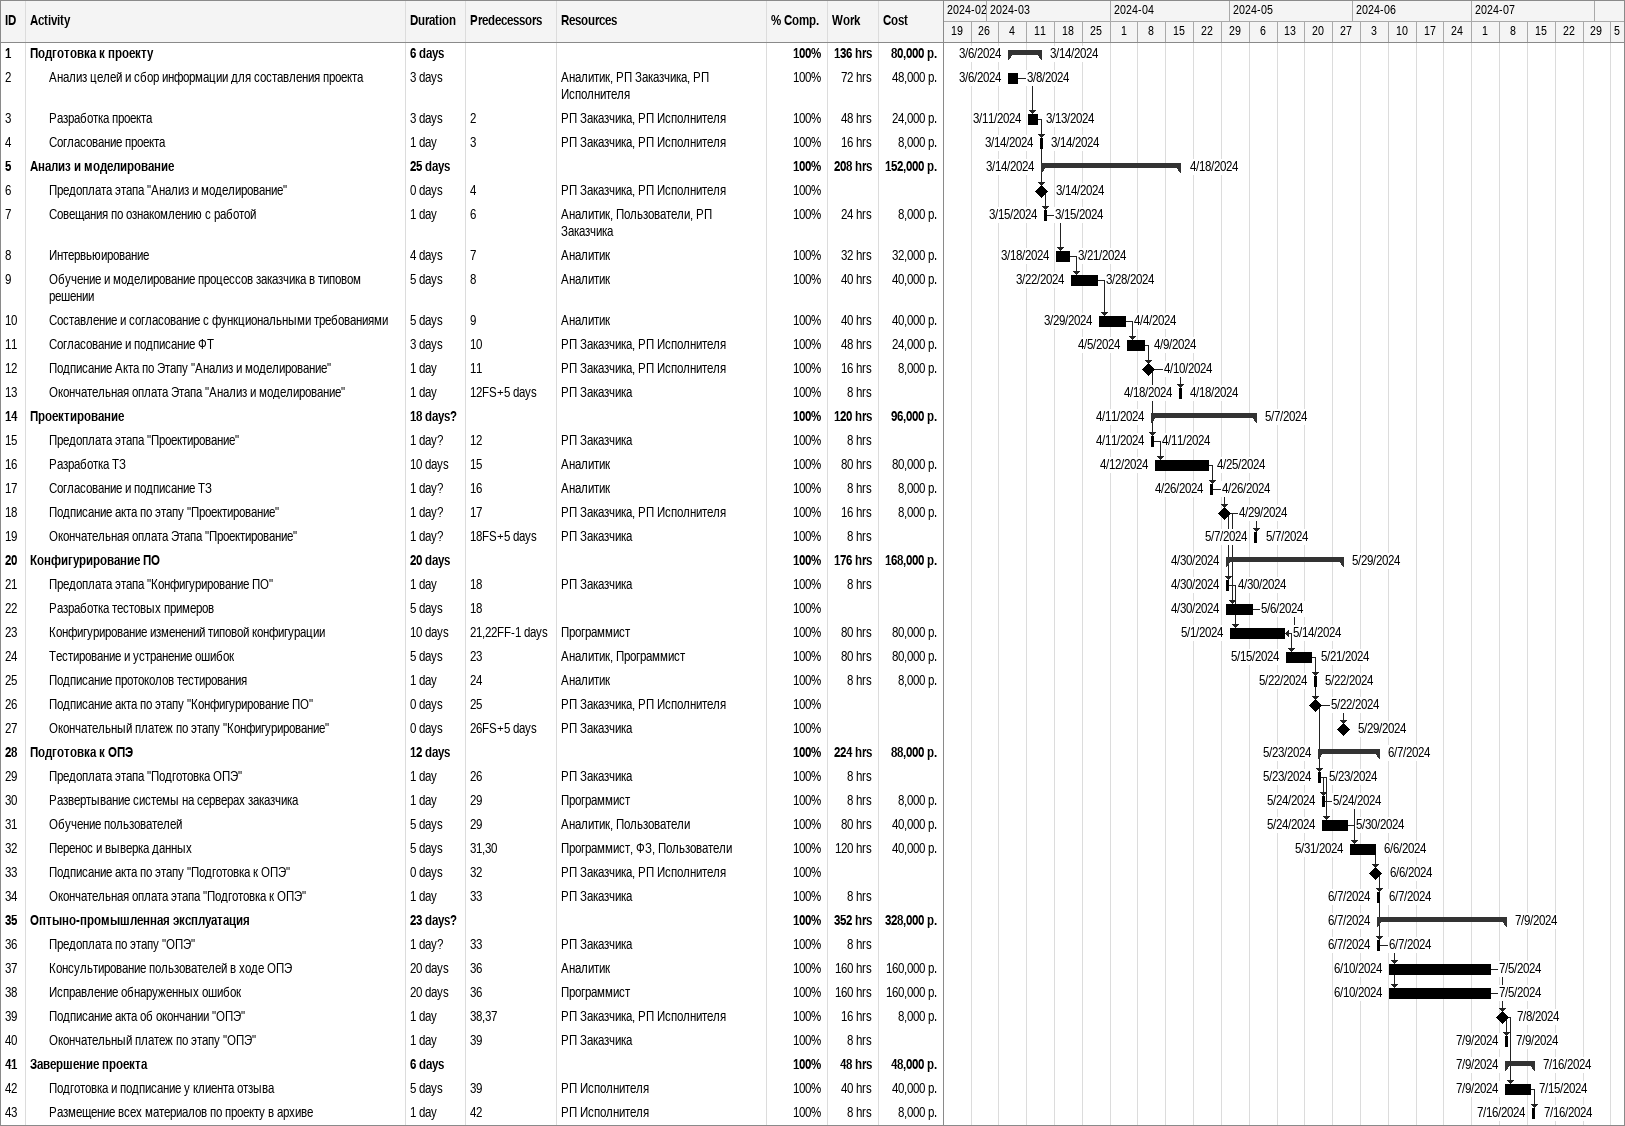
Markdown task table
| ID | Level | Task | Duration | Start | Finish | Predecessors | Resources | % complete | Work (h) | Cost (р.) |
|---|---|---|---|---|---|---|---|---|---|---|
| 1 | 1 | **Подготовка к проекту** | 6d | 2024-03-06 | 2024-03-14 |  |  | 100 | 136 | 80000 |
| 2 | 2 | Анализ целей и сбор информации для составления проекта | 3d | 2024-03-06 | 2024-03-08 |  | Аналитик, РП Заказчика, РП Исполнителя | 100 | 72 | 48000 |
| 3 | 2 | Разработка проекта | 3d | 2024-03-11 | 2024-03-13 | 2 | РП Заказчика, РП Исполнителя | 100 | 48 | 24000 |
| 4 | 2 | Согласование проекта | 1d | 2024-03-14 | 2024-03-14 | 3 | РП Заказчика, РП Исполнителя | 100 | 16 | 8000 |
| 5 | 1 | **Анализ и моделирование** | 25d | 2024-03-14 | 2024-04-18 |  |  | 100 | 208 | 152000 |
| 6 | 2 | Предоплата этапа "Анализ и моделирование" | 0d | 2024-03-14 | 2024-03-14 | 4 | РП Заказчика, РП Исполнителя | 100 |  |  |
| 7 | 2 | Совещания по ознакомлению с работой | 1d | 2024-03-15 | 2024-03-15 | 6 | Аналитик, Пользователи, РП Заказчика | 100 | 24 | 8000 |
| 8 | 2 | Интервьюирование | 4d | 2024-03-18 | 2024-03-21 | 7 | Аналитик | 100 | 32 | 32000 |
| 9 | 2 | Обучение и моделирование процессов заказчика в типовом решении | 5d | 2024-03-22 | 2024-03-28 | 8 | Аналитик | 100 | 40 | 40000 |
| 10 | 2 | Составление и согласование с функциональными требованиями | 5d | 2024-03-29 | 2024-04-04 | 9 | Аналитик | 100 | 40 | 40000 |
| 11 | 2 | Согласование и подписание ФТ | 3d | 2024-04-05 | 2024-04-09 | 10 | РП Заказчика, РП Исполнителя | 100 | 48 | 24000 |
| 12 | 2 | Подписание Акта по Этапу "Анализ и моделирование" | 1d | 2024-04-10 | 2024-04-10 | 11 | РП Заказчика, РП Исполнителя | 100 | 16 | 8000 |
| 13 | 2 | Окончательная оплата Этапа "Анализ и моделирование" | 1d | 2024-04-18 | 2024-04-18 | 12FS+5d | РП Заказчика | 100 | 8 |  |
| 14 | 1 | **Проектирование** | 18d? | 2024-04-11 | 2024-05-07 |  |  | 100 | 120 | 96000 |
| 15 | 2 | Предоплата этапа "Проектирование" | 1d? | 2024-04-11 | 2024-04-11 | 12 | РП Заказчика | 100 | 8 |  |
| 16 | 2 | Разработка ТЗ | 10d | 2024-04-12 | 2024-04-25 | 15 | Аналитик | 100 | 80 | 80000 |
| 17 | 2 | Согласование и подписание ТЗ | 1d? | 2024-04-26 | 2024-04-26 | 16 | Аналитик | 100 | 8 | 8000 |
| 18 | 2 | Подписание акта по этапу "Проектирование" | 1d? | 2024-04-29 | 2024-04-29 | 17 | РП Заказчика, РП Исполнителя | 100 | 16 | 8000 |
| 19 | 2 | Окончательная оплата Этапа "Проектирование" | 1d? | 2024-05-07 | 2024-05-07 | 18FS+5d | РП Заказчика | 100 | 8 |  |
| 20 | 1 | **Конфигурирование ПО** | 20d | 2024-04-30 | 2024-05-29 |  |  | 100 | 176 | 168000 |
| 21 | 2 | Предоплата этапа "Конфигурирование ПО" | 1d | 2024-04-30 | 2024-04-30 | 18 | РП Заказчика | 100 | 8 |  |
| 22 | 2 | Разработка тестовых примеров | 5d | 2024-04-30 | 2024-05-06 | 18 |  | 100 |  |  |
| 23 | 2 | Конфигурирование изменений типовой конфигурации | 10d | 2024-05-01 | 2024-05-14 | 21, 22FF-1d | Программист | 100 | 80 | 80000 |
| 24 | 2 | Тестирование и устранение ошибок | 5d | 2024-05-15 | 2024-05-21 | 23 | Аналитик, Программист | 100 | 80 | 80000 |
| 25 | 2 | Подписание протоколов тестирования | 1d | 2024-05-22 | 2024-05-22 | 24 | Аналитик | 100 | 8 | 8000 |
| 26 | 2 | Подписание акта по этапу "Конфигурирование ПО" | 0d | 2024-05-22 | 2024-05-22 | 25 | РП Заказчика, РП Исполнителя | 100 |  |  |
| 27 | 2 | Окончательный платеж по этапу "Конфигурирование" | 0d | 2024-05-29 | 2024-05-29 | 26FS+5d | РП Заказчика | 100 |  |  |
| 28 | 1 | **Подготовка к ОПЭ** | 12d | 2024-05-23 | 2024-06-07 |  |  | 100 | 224 | 88000 |
| 29 | 2 | Предоплата этапа "Подготовка ОПЭ" | 1d | 2024-05-23 | 2024-05-23 | 26 | РП Заказчика | 100 | 8 |  |
| 30 | 2 | Развертывание системы на серверах заказчика | 1d | 2024-05-24 | 2024-05-24 | 29 | Программист | 100 | 8 | 8000 |
| 31 | 2 | Обучение пользователей | 5d | 2024-05-24 | 2024-05-30 | 29 | Аналитик, Пользователи | 100 | 80 | 40000 |
| 32 | 2 | Перенос и выверка данных | 5d | 2024-05-31 | 2024-06-06 | 31, 30 | Программист, ФЗ, Пользователи | 100 | 120 | 40000 |
| 33 | 2 | Подписание акта по этапу "Подготовка к ОПЭ" | 0d | 2024-06-06 | 2024-06-06 | 32 | РП Заказчика, РП Исполнителя | 100 |  |  |
| 34 | 2 | Окончательная оплата этапа "Подготовка к ОПЭ" | 1d | 2024-06-07 | 2024-06-07 | 33 | РП Заказчика | 100 | 8 |  |
| 35 | 1 | **Оптыно-промышленная эксплуатация** | 23d? | 2024-06-07 | 2024-07-09 |  |  | 100 | 352 | 328000 |
| 36 | 2 | Предоплата по этапу "ОПЭ" | 1d? | 2024-06-07 | 2024-06-07 | 33 | РП Заказчика | 100 | 8 |  |
| 37 | 2 | Консультирование пользователей в ходе ОПЭ | 20d | 2024-06-10 | 2024-07-05 | 36 | Аналитик | 100 | 160 | 160000 |
| 38 | 2 | Исправление обнаруженных ошибок | 20d | 2024-06-10 | 2024-07-05 | 36 | Программист | 100 | 160 | 160000 |
| 39 | 2 | Подписание акта об окончании "ОПЭ" | 1d | 2024-07-08 | 2024-07-08 | 38, 37 | РП Заказчика, РП Исполнителя | 100 | 16 | 8000 |
| 40 | 2 | Окончательный платеж по этапу "ОПЭ" | 1d | 2024-07-09 | 2024-07-09 | 39 | РП Заказчика | 100 | 8 |  |
| 41 | 1 | **Завершение проекта** | 6d | 2024-07-09 | 2024-07-16 |  |  | 100 | 48 | 48000 |
| 42 | 2 | Подготовка и подписание у клиента отзыва | 5d | 2024-07-09 | 2024-07-15 | 39 | РП Исполнителя | 100 | 40 | 40000 |
| 43 | 2 | Размещение всех материалов по проекту в архиве | 1d | 2024-07-16 | 2024-07-16 | 42 | РП Исполнителя | 100 | 8 | 8000 |
